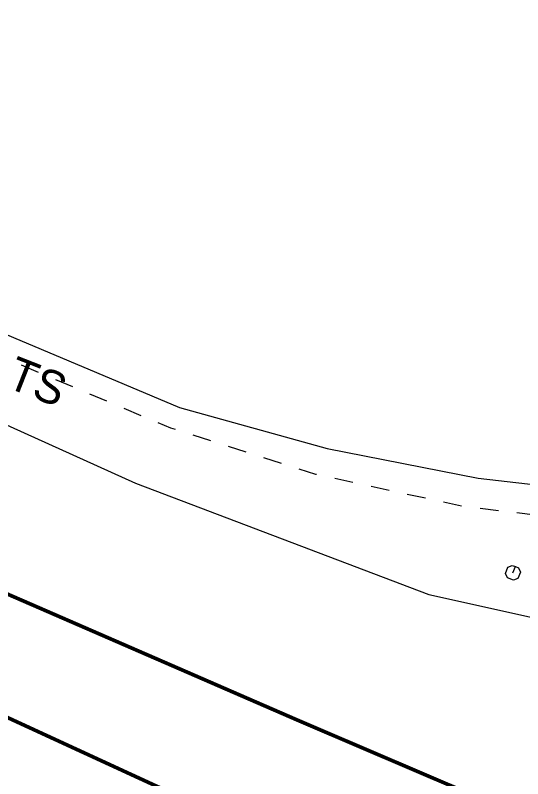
# Model space of a CAD drawing. Extents: x 421500 to 422711, y 436000 to 437000.
# Drawn here: x 421909.02 to 421922.7, y 436550.78 to 436571.36 of the extents above; entities that cross this region are included whole.
import ezdxf
from ezdxf.enums import TextEntityAlignment as Align

# ---------------------------------------------------------------- set-up
doc = ezdxf.new("R2010")
doc.units = 0
doc.linetypes.add('1004', pattern=[6, 4, -2])
doc.linetypes.add('716709-ExBase$0$BLIP', pattern=[1, 0.5, -0.5])
doc.layers.get('0').update_dxf_attribs({"color": 210})
for name, color, linetype, lineweight in [('716709-ExBase$0$LCCFences (Open)', 4, '716709-ExBase$0$EFENCE', 0), ('716709-ExBase$0$LCCPoint Features', 8, 'Continuous', 0), ('716709-ExBase$0$LCCVerges Footpaths and Tracks', 8, '716709-ExBase$0$BLIP', 0), ('716709-ExBase$1$LCCCarriageway Channels', 8, 'Continuous', 0)]:
    doc.layers.add(name, color=color, linetype=linetype, lineweight=lineweight)
doc.layers.add('Lines', color=1, linetype='Continuous')
doc.styles.add('716709-ExBase$0$Style-WORKING', font='WORKING.shx')
doc.linetypes.add('716709-ExBase$0$EFENCE', pattern='A,2,-0.4,[1,fenceline,S=1,R=0,X=0,Y=0],-0.4,2', length=4.8)

# ---------------------------------------------------------------- blocks, each defined once
blk = doc.blocks.new('716709-ExBase$0$MSL1')
at = {"color": 0, "linetype": 'ByBlock', "lineweight": -2, "flags": 128}
blk.add_lwpolyline([(0, 0), (0, 1), (0.5, 1), (1, 0.5), (1, -0.5), (0.5, -1), (-0.5, -1), (-1, -0.5), (-1, 0.5), (-0.5, 1), (0, 1)], dxfattribs=at)

msp = doc.modelspace()

# ---------------------------------------------------------------- linework, layer by layer
at = {"layer": '716709-ExBase$0$LCCFences (Open)', "flags": 128}
msp.add_lwpolyline([(421888.118, 436573.108), (421896.064, 436568.895), (421905.238, 436564.249), (421913.449, 436560.791), (421917.435, 436559.678), (421921.498, 436558.884), (421925.727, 436558.394), (421929.983, 436558.257), (421933.596, 436558.372), (421937.176, 436558.869), (421941.058, 436560.154), (421944.749, 436561.918), (421947.539, 436563.494), (421950.206, 436565.271), (421951.73, 436566.36), (421953.761, 436567.803), (421957.151, 436569.576), (421960.688, 436571.036), (421965.062, 436572.403), (421969.575, 436573.195), (421973.81, 436573.212), (421978.021, 436572.757), (421984.015, 436571.563), (421988.638, 436569.709), (421992.824, 436568.098), (421997.084, 436567.24), (422001.4, 436566.736), (422006.407, 436566.599), (422009.629, 436566.829), (422012.805, 436567.42), (422016.022, 436568.556), (422019.039, 436570.148), (422023.957, 436573.829)], dxfattribs=at)
msp.add_lwpolyline([(421888.118, 436573.108), (421896.064, 436568.895), (421905.238, 436564.249), (421913.449, 436560.791), (421917.435, 436559.678), (421921.498, 436558.884), (421925.727, 436558.394), (421929.983, 436558.257), (421933.596, 436558.372), (421937.176, 436558.869), (421941.058, 436560.154), (421944.749, 436561.918), (421947.539, 436563.494), (421950.206, 436565.271), (421951.73, 436566.36), (421953.761, 436567.803), (421957.151, 436569.576), (421960.688, 436571.036), (421965.062, 436572.403), (421969.575, 436573.195), (421973.81, 436573.212), (421978.021, 436572.757), (421984.015, 436571.563), (421988.638, 436569.709), (421992.824, 436568.098), (421997.084, 436567.24), (422001.4, 436566.736), (422006.407, 436566.599), (422009.629, 436566.829), (422012.805, 436567.42), (422016.022, 436568.556), (422019.039, 436570.148), (422023.957, 436573.829)], dxfattribs=at)
at = {"layer": '716709-ExBase$0$LCCVerges Footpaths and Tracks', "flags": 128}
msp.add_lwpolyline([(421887.81, 436572.802), (421895.659, 436568.37), (421904.532, 436563.891), (421913.21, 436560.238), (421917.114, 436558.993), (421921.118, 436558.122), (421925.214, 436557.643), (421929.336, 436557.528), (421933.249, 436557.66), (421937.123, 436558.224), (421941.09, 436559.551), (421944.859, 436561.365), (421947.678, 436562.989), (421950.364, 436564.823), (421951.906, 436565.917), (421954.296, 436567.361), (421957.671, 436569.224), (421961.24, 436570.678), (421965.295, 436571.752), (421969.448, 436572.341), (421973.657, 436572.534), (421977.858, 436572.212), (421980.757, 436571.625), (421983.588, 436570.763), (421988.318, 436569.212), (421992.626, 436567.905), (421996.873, 436566.925), (422001.192, 436566.34), (422006.362, 436566.163), (422010.646, 436566.102), (422014.999, 436566.665), (422019.253, 436567.746), (422023.953, 436569.579), (422028.491, 436571.783), (422037.468, 436576.625), (422045.334, 436581.584), (422049.782, 436584.718), (422056.809, 436589.315), (422060.703, 436592.131), (422061.807, 436591.214), (422062.302, 436589.867)], dxfattribs=at)
msp.add_lwpolyline([(421887.81, 436572.802), (421895.659, 436568.37), (421904.532, 436563.891), (421913.21, 436560.238), (421917.114, 436558.993), (421921.118, 436558.122), (421925.214, 436557.643), (421929.336, 436557.528), (421933.249, 436557.66), (421937.123, 436558.224), (421941.09, 436559.551), (421944.859, 436561.365), (421947.678, 436562.989), (421950.364, 436564.823), (421951.906, 436565.917), (421954.296, 436567.361), (421957.671, 436569.224), (421961.24, 436570.678), (421965.295, 436571.752), (421969.448, 436572.341), (421973.657, 436572.534), (421977.858, 436572.212), (421980.757, 436571.625), (421983.588, 436570.763), (421988.318, 436569.212), (421992.626, 436567.905), (421996.873, 436566.925), (422001.192, 436566.34), (422006.362, 436566.163), (422010.646, 436566.102), (422014.999, 436566.665), (422019.253, 436567.746), (422023.953, 436569.579), (422028.491, 436571.783), (422037.468, 436576.625), (422045.334, 436581.584), (422049.782, 436584.718), (422056.809, 436589.315), (422060.703, 436592.131), (422061.807, 436591.214), (422062.302, 436589.867)], dxfattribs=at)
at = {"layer": '716709-ExBase$1$LCCCarriageway Channels', "flags": 128}
msp.add_lwpolyline([(421903.529, 436562.688), (421912.262, 436558.745), (421920.167, 436555.742), (421924.827, 436554.712), (421929.58, 436554.292), (421933.678, 436554.549), (421937.717, 436555.288), (421941.83, 436556.518), (421945.778, 436558.207), (421949.015, 436560.007), (421952.063, 436562.112), (421953.276, 436563.017), (421955.26, 436564.377), (421958.621, 436566.311), (421962.193, 436567.821), (421965.95, 436568.891), (421969.81, 436569.489), (421973.087, 436569.619), (421976.36, 436569.412), (421979.321, 436568.932), (421982.224, 436568.177)], dxfattribs=at)
msp.add_lwpolyline([(421903.529, 436562.688), (421912.262, 436558.745), (421920.167, 436555.742), (421924.827, 436554.712), (421929.58, 436554.292), (421933.678, 436554.549), (421937.717, 436555.288), (421941.83, 436556.518), (421945.778, 436558.207), (421949.015, 436560.007), (421952.063, 436562.112), (421953.276, 436563.017), (421955.26, 436564.377), (421958.621, 436566.311), (421962.193, 436567.821), (421965.95, 436568.891), (421969.81, 436569.489), (421973.087, 436569.619), (421976.36, 436569.412), (421979.321, 436568.932), (421982.224, 436568.177)], dxfattribs=at)
msp.add_lwpolyline([(421903.529, 436562.688), (421912.262, 436558.745), (421920.167, 436555.742), (421924.827, 436554.712), (421929.58, 436554.292), (421933.678, 436554.549), (421937.717, 436555.288), (421941.83, 436556.518), (421945.778, 436558.207), (421949.015, 436560.007), (421952.063, 436562.112), (421953.276, 436563.017), (421955.26, 436564.377), (421958.621, 436566.311), (421962.193, 436567.821), (421965.95, 436568.891), (421969.81, 436569.489), (421973.087, 436569.619), (421976.36, 436569.412), (421979.321, 436568.932), (421982.224, 436568.177)], dxfattribs=at)
at = {"layer": 'Lines', "linetype": '1004', "flags": 128}
msp.add_lwpolyline([(421888.366, 436565.924, 0.1, 0.1, 0), (421896.569, 436561.434, 0.1, 0.1, 0), (421901.698, 436558.851, 0.1, 0.1, 0), (421916.654, 436552.348, 0.1, 0.1, 0), (421928.143, 436547.433, 0.1, 0.1, -0.026268), (421930.027, 436546.506, 0, 0, 0)], format="xyseb", dxfattribs=at)
at = {"layer": 'Lines', "linetype": '1004', "const_width": 0.1, "flags": 128}
msp.add_lwpolyline([(421906.621, 436553.439), (421928.415, 436543.397), (421930.615, 436542.15)], dxfattribs=at)

# ---------------------------------------------------------------- block references
at = {"layer": '716709-ExBase$0$LCCPoint Features', "xscale": 0.18, "yscale": 0.18, "zscale": 0.18, "rotation": 338.5807557840462}
msp.add_blockref('716709-ExBase$0$MSL1', (421922.437, 436556.329), dxfattribs=at)
msp.add_blockref('716709-ExBase$0$MSL1', (421922.437, 436556.329), dxfattribs=at)

# ---------------------------------------------------------------- texts
at = {"layer": '716709-ExBase$0$LCCPoint Features', "style": '716709-ExBase$0$Style-WORKING'}
msp.add_text('TS', height=0.9, rotation=338.5808, dxfattribs=at).set_placement((421909.071, 436562.185), align=Align.TOP_LEFT)
msp.add_text('TS', height=0.9, rotation=338.5808, dxfattribs=at).set_placement((421909.071, 436562.185), align=Align.TOP_LEFT)

doc.saveas('drawing.dxf')
